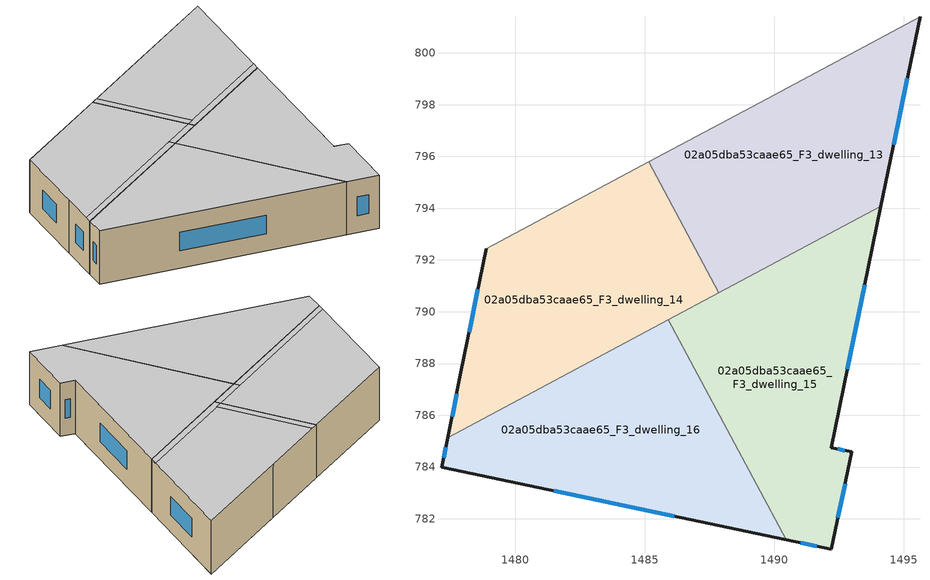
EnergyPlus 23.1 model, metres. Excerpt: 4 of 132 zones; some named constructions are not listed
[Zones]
02a05dba53caae65_F3_dwelling_13
 floor to 02a05dba53caae65_F2_dwelling_13 (EU_floor_Construction): 1495.63,801.39 1494.12,794.08 1487.85,790.73 1485.15,795.79 z9
 wall outside (EU_wall_Construction): 1494.12,794.08 1495.63,801.39 z9:12
 wall to 02a05dba53caae65_F3_dwelling_14 (EU_wall_Construction): 1485.15,795.79 1487.85,790.73 z9:12
 wall to 02a05dba53caae65_F3_dwelling_11 (EU_wall_Construction): 1495.63,801.39 1489.43,798.08 z9:12
 wall to 02a05dba53caae65_F3_dwelling_15 (EU_wall_Construction): 1487.85,790.73 1494.12,794.08 z9:12
 wall to 02a05dba53caae65_F3_dwelling_12 (EU_wall_Construction): 1489.43,798.08 1485.15,795.79 z9:12
 window (EU_Window_Construction): 1494.61,796.46 1495.14,799.02 z9.98:11.02
 ceiling to 02a05dba53caae65_F4_dwelling_13 (EU_floor_Construction): 1488.08,791.25 1485.54,796 1485.15,795.79 1487.68,791.04 z12
 ceiling to 02a05dba53caae65_F4_dwelling_14 (EU_floor_Construction): 1494.12,794.08 1494.21,794.54 1487.68,791.04 1487.85,790.73 z12
 ceiling adiabatic (EU_roof_Construction): 1494.12,794.08 1495.63,801.39 1485.54,796 1488.08,791.25 1494.21,794.54 z12
02a05dba53caae65_F3_dwelling_14
 floor to 02a05dba53caae65_F2_dwelling_14 (EU_floor_Construction): 1485.15,795.79 1487.85,790.73 1477.39,785.13 1477.9,787.66 1478.87,792.43 z9
 wall outside (EU_wall_Construction): 1478.87,792.43 1477.9,787.66 1477.39,785.13 z9:12
 wall to 02a05dba53caae65_F3_dwelling_12 (EU_wall_Construction): 1485.15,795.79 1478.87,792.43 z9:12
 wall to 02a05dba53caae65_F3_dwelling_16 (EU_wall_Construction): 1477.39,785.13 1485.91,789.69 z9:12
 wall to 02a05dba53caae65_F3_dwelling_15 (EU_wall_Construction): 1485.91,789.69 1487.85,790.73 z9:12
 window (EU_Window_Construction): 1477.73,786.84 1477.56,785.95 / 1478.55,790.88 1478.21,789.21 z9.98:11.02
 ceiling to 02a05dba53caae65_F4_dwelling_13 (EU_floor_Construction): 1487.68,791.04 1485.15,795.79 1478.87,792.43 1477.9,787.66 1477.48,785.59 z12
 ceiling to 02a05dba53caae65_F4_dwelling_15 (EU_floor_Construction): 1485.91,789.69 1485.74,790 1477.48,785.59 1477.39,785.13 z12
 ceiling to 02a05dba53caae65_F4_dwelling_14 (EU_floor_Construction): 1487.85,790.73 1487.68,791.04 1485.74,790 1485.91,789.69 z12
02a05dba53caae65_F3_dwelling_15
 floor to 02a05dba53caae65_F2_dwelling_15 (EU_floor_Construction): 1494.12,794.08 1492.2,784.75 1492.99,784.58 1492.21,780.83 1490.46,781.19 1485.91,789.69 z9
 wall outside (EU_wall_Construction): 1490.46,781.19 1492.21,780.83 1492.99,784.58 1492.2,784.75 1494.12,794.08 z9:12
 wall to 02a05dba53caae65_F3_dwelling_16 (EU_wall_Construction): 1485.91,789.69 1490.46,781.19 z9:12
 window (EU_Window_Construction): 1492.73,784.64 1492.45,784.7 / 1492.46,782.05 1492.73,783.36 / 1491.03,781.07 1491.64,780.95 / 1492.82,787.79 1493.49,791.05 z9.98:11.02
 ceiling to 02a05dba53caae65_F4_dwelling_14 (EU_floor_Construction): 1492.21,780.83 1492.98,784.58 1492.19,784.75 1494.12,794.08 1485.91,789.69 1490.46,781.19 z12
02a05dba53caae65_F3_dwelling_16
 floor to 02a05dba53caae65_F2_dwelling_16 (EU_floor_Construction): 1485.91,789.69 1490.46,781.19 1477.17,783.99 1477.39,785.13 z9
 wall outside (EU_wall_Construction): 1477.39,785.13 1477.17,783.99 1490.46,781.19 z9:12
 window (EU_Window_Construction): 1481.49,783.08 1486.14,782.1 / 1477.32,784.76 1477.24,784.36 z9.98:11.02
 ceiling to 02a05dba53caae65_F4_dwelling_15 (EU_floor_Construction): 1490.46,781.19 1485.91,789.69 1477.39,785.13 1477.17,783.99 z12
[SCHEDULE:FILE] Column Number=1; Rows to Skip at Top=0; Number of Hours of Data=8760; Column Separator=Comma; Interpolate to Timestep=No; Minutes per Item=60; Adjust Schedule for Daylight Savings=Yes
Name | File
EU_Step8_GainSchedule_02a05dba53caae65_F5_dwelling_12_f000 | ../../schedules/02a05dba53caae65/02a05dba53caae65_F5_dwelling_12_f000_gain.csv
EU_Step8_GainSchedule_02a05dba53caae65_F5_dwelling_13_f000 | ../../schedules/02a05dba53caae65/02a05dba53caae65_F5_dwelling_13_f000_gain.csv
EU_Step8_GainSchedule_02a05dba53caae65_F5_dwelling_14_f000 | ../../schedules/02a05dba53caae65/02a05dba53caae65_F5_dwelling_14_f000_gain.csv
EU_Step8_GainSchedule_02a05dba53caae65_F5_dwelling_15_f000 | ../../schedules/02a05dba53caae65/02a05dba53caae65_F5_dwelling_15_f000_gain.csv
EU_Step8_GainSchedule_02a05dba53caae65_F6_dwelling_0_f000 | ../../schedules/02a05dba53caae65/02a05dba53caae65_F6_dwelling_0_f000_gain.csv
EU_Step8_GainSchedule_02a05dba53caae65_F6_dwelling_1_f000 | ../../schedules/02a05dba53caae65/02a05dba53caae65_F6_dwelling_1_f000_gain.csv
EU_Step8_GainSchedule_02a05dba53caae65_F6_dwelling_2_f000 | ../../schedules/02a05dba53caae65/02a05dba53caae65_F6_dwelling_2_f000_gain.csv
EU_Step8_GainSchedule_02a05dba53caae65_F6_dwelling_3_f000 | ../../schedules/02a05dba53caae65/02a05dba53caae65_F6_dwelling_3_f000_gain.csv
EU_Step8_GainSchedule_02a05dba53caae65_F6_dwelling_4_f000 | ../../schedules/02a05dba53caae65/02a05dba53caae65_F6_dwelling_4_f000_gain.csv
EU_Step8_GainSchedule_02a05dba53caae65_F6_dwelling_5_f000 | ../../schedules/02a05dba53caae65/02a05dba53caae65_F6_dwelling_5_f000_gain.csv
EU_Step8_GainSchedule_02a05dba53caae65_F6_dwelling_6_f000 | ../../schedules/02a05dba53caae65/02a05dba53caae65_F6_dwelling_6_f000_gain.csv
EU_Step8_GainSchedule_02a05dba53caae65_F6_dwelling_7_f000 | ../../schedules/02a05dba53caae65/02a05dba53caae65_F6_dwelling_7_f000_gain.csv
EU_Step8_GainSchedule_02a05dba53caae65_F6_dwelling_8_f000 | ../../schedules/02a05dba53caae65/02a05dba53caae65_F6_dwelling_8_f000_gain.csv
EU_Step8_GainSchedule_02a05dba53caae65_F6_dwelling_9_f000 | ../../schedules/02a05dba53caae65/02a05dba53caae65_F6_dwelling_9_f000_gain.csv
EU_Step8_GainSchedule_02a05dba53caae65_F6_dwelling_10_f000 | ../../schedules/02a05dba53caae65/02a05dba53caae65_F6_dwelling_10_f000_gain.csv
EU_Step8_GainSchedule_02a05dba53caae65_F6_dwelling_11_f000 | ../../schedules/02a05dba53caae65/02a05dba53caae65_F6_dwelling_11_f000_gain.csv
EU_Step8_GainSchedule_02a05dba53caae65_F6_dwelling_12_f000 | ../../schedules/02a05dba53caae65/02a05dba53caae65_F6_dwelling_12_f000_gain.csv
EU_Step8_GainSchedule_02a05dba53caae65_F6_dwelling_13_f000 | ../../schedules/02a05dba53caae65/02a05dba53caae65_F6_dwelling_13_f000_gain.csv
EU_Step8_GainSchedule_02a05dba53caae65_F6_dwelling_14_f000 | ../../schedules/02a05dba53caae65/02a05dba53caae65_F6_dwelling_14_f000_gain.csv
EU_Step8_GainSchedule_02a05dba53caae65_F6_dwelling_15_f000 | ../../schedules/02a05dba53caae65/02a05dba53caae65_F6_dwelling_15_f000_gain.csv
